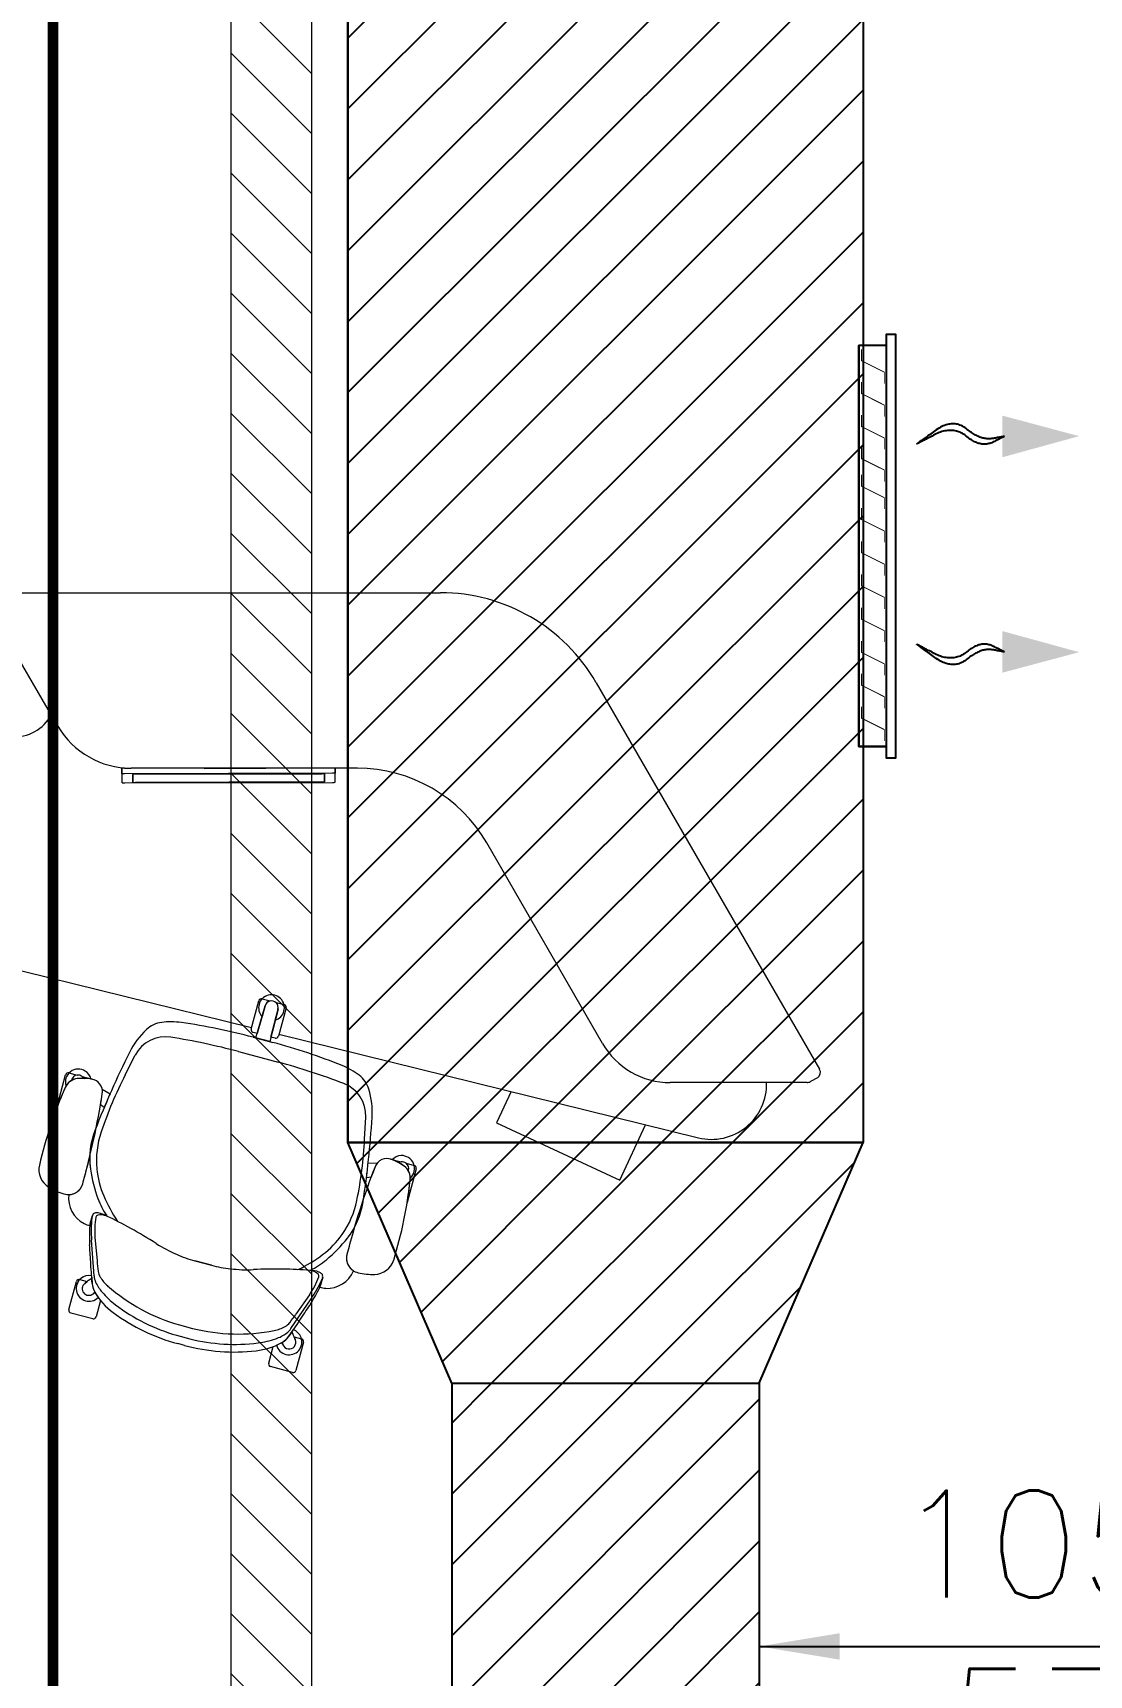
# Model space of a CAD drawing. Header units: millimetres. Extents: x -81374 to 485233, y -39075 to 157313.
# Drawn here: x 29678 to 31653, y -33797 to -30725 of the extents above; entities that cross this region are included whole.
import ezdxf
from ezdxf.enums import TextEntityAlignment as Align

# ---------------------------------------------------------------- set-up
doc = ezdxf.new("R2010")
doc.units = ezdxf.units.MM
doc.linetypes.add('HIDDEN', pattern=[0.375, 0.25, -0.125])
for name, color, linetype, lineweight in [('CB-AC CABLE TRAY', 213, 'Continuous', 15), ('DRAIN PIPE', 76, 'Continuous', 30), ('G-IMPT', 8, 'Continuous', 5), ('M HVAC GRILLE', 6, 'Continuous', 13)]:
    doc.layers.add(name, color=color, linetype=linetype, lineweight=lineweight)
for name, color, linetype in [('M-HVAC ELLIPTICAL DUCT', 6, 'Continuous'), ('M-HVAC-GRIL', 6, 'Continuous'), ('M-HVAC-INSULATION', 8, 'Continuous'), ('M-HVAC-SUPP', 4, 'Continuous'), ('M-HVAC-SUPPLY AIR DUCT', 4, 'Continuous'), ('M-HVAC-TEXT', 7, 'Continuous')]:
    doc.layers.add(name, color=color, linetype=linetype)
doc.styles.add('R', font='romans.shx')
doc.styles.add('ROMAND', font='romand__.ttf')
doc.styles.get("Standard").update_dxf_attribs({"font": 'arial.ttf'})
doc.dimstyles.new('Vayucon', dxfattribs={"dimtxt": 200, "dimasz": 150, "dimexe": 0, "dimexo": 0, "dimgap": 9e-05, "dimtad": 1, "dimdec": 0, "dimrnd": 5, "dimzin": 0, "dimdsep": 46, "dimtxsty": 'ROMAND', "dimcen": 90, "dimclre": 99, "dimclrt": 7, "dimadec": 0, "dimazin": 0, "dimtfac": 1, "dimtdec": 0, "dimtofl": 0, "dimtmove": 1, "dimatfit": 3, "dimfxl": 1, "dimtolj": 1, "dimtzin": 0, "dimarcsym": 0})
pattern_1 = [(45, (496839.4, -83091.07), (-66.29126, 66.29126), [])]

# ---------------------------------------------------------------- blocks, each defined once
blk = doc.blocks.new('floor plan 1')
at = {"layer": 'G-IMPT', "color": 8, "ltscale": 500}
for p, q in [((27986.4, -5901.6), (28000.6, -5848.6)), ((28006.8, -5845), (28047.9, -5856)), ((28051.5, -5862.3), (28043.2, -5893.3)), ((28208.9, -5895.6), (28221.2, -5898.8)), ((28009.9, -5926.9), (27972.2, -5982.6)), ((28003.9, -5911.6), (27990, -5907.8)), ((28001.7, -5905.9), (28003.9, -5911.6)), ((28007.9, -5921.4), (28005.7, -5924.7)), ((28013.7, -5912.8), (28007.9, -5921.4)), ((28025, -5896.9), (28026.6, -5901.1)), ((28218.4, -5933.9), (28193.8, -5927.3)), ((28223.6, -5914.5), (28199, -5907.9)), ((27975.2, -5990.2), (28000.7, -5953.8)), ((28365.9, -5979.8), (28374.2, -5948.7)), ((28380.4, -5945.1), (28421.5, -5956.1)), ((28425.1, -5962.4), (28410.9, -6015.3)), ((27954.6, -6008.2), (27950.6, -6023.2)), ((27950.6, -6023.2), (27954.6, -6008.2)), ((28379.8, -5992), (28376.3, -5994.8)), ((28382.3, -6021.7), (28381.6, -6011.4)), ((28404.7, -6018.9), (28390.7, -6015.2)), ((28395.5, -6011.4), (28390.8, -6015.2)), ((28189.7, -6053.8), (28158.7, -6045.5)), ((28158.7, -6045.5), (28189.7, -6053.8)), ((28377.9, -6025.5), (28382.7, -6092.5)), ((28382.6, -6025.7), (28382.3, -6021.7)), ((28376.3, -6097.7), (28372.4, -6053.4)), ((28381, -6138.6), (28385.1, -6123.6)), ((28385.1, -6123.6), (28381, -6138.6)), ((27775.7, -6226), (27792.7, -6162.5)), ((27395.4, -6204.5), (27347, -6308.3)), ((27625.6, -6311.9), (27395.4, -6204.5)), ((27794.8, -6236.4), (27779.3, -6232.2)), ((27860.2, -6209.9), (27868.7, -6209.2)), ((27803.8, -6238.8), (27810.2, -6238.2)), ((27823, -6243.9), (27803.8, -6238.8)), ((27865.5, -6236.6), (27848.2, -6237)), ((28032.3, -6477.3), (27248.3, -6283.9)), ((27872.2, -6281.4), (27870.1, -6322.6)), ((27598.4, -6370.3), (27625.6, -6311.9)), ((28359, -6340.6), (28366, -6345.4)), ((28448.2, -6338.2), (28431.2, -6401.6)), ((27045.1, -6387.1), (27300.9, -6387.2)), ((28362.8, -6374.9), (28348.1, -6366)), ((27439.1, -7134.8), (27021.7, -6411.9)), ((27025.9, -6396.2), (27038.7, -6388.8)), ((28319.9, -6401.4), (28301, -6438.1)), ((28400.4, -6398.6), (28381.2, -6393.5)), ((28400.4, -6398.6), (28395.2, -6394.9)), ((28424.9, -6405.2), (28409.5, -6401.1)), ((28107.7, -6445), (28034.1, -6425.3)), ((27427.4, -6460.2), (27643.8, -6835.1)), ((28019.1, -6526.6), (28033.3, -6473.6)), ((28034.1, -6524.3), (28049.4, -6463.6)), ((28047.3, -6472), (28034.1, -6524.3)), ((28047.3, -6472), (28034.1, -6524.3)), ((28039.6, -6470), (28047.3, -6472)), ((28080.8, -6472), (28044, -6462.1)), ((28049.4, -6463.6), (28075.3, -6470.5)), ((28075.3, -6470.5), (28058.2, -6530.8)), ((28058.2, -6530.8), (28072.9, -6478.9)), ((28072.9, -6478.9), (28058.2, -6530.8)), ((28072.9, -6478.9), (28080.7, -6481)), ((28039.2, -6504), (28034.1, -6524.3)), ((28058.2, -6530.8), (28064, -6510.6)), ((28084.2, -6487.2), (28070, -6540.2)), ((28803.5, -6667.6), (28083.5, -6490)), ((28037.8, -6536.9), (28022.7, -6532.8)), ((28063.8, -6543.8), (28048.7, -6539.8)), ((27927, -6948.7), (27927.1, -6965.4)), ((27927.1, -6965.4), (27927.1, -6974.9)), ((27927.1, -6974.9), (27927.1, -6965.4)), ((28320.7, -6947.3), (27932.1, -6948.5)), ((27932.1, -6965.6), (28320.8, -6964.5)), ((27947.3, -6949.7), (27947.4, -6964.3)), ((27947.4, -6964.2), (27947.3, -6949.7)), ((27950.7, -6964.5), (28301.5, -6963.5)), ((28300.4, -6948.5), (27952.4, -6949.5)), ((27952.4, -6949.5), (28300.4, -6948.5)), ((28300.4, -6963.5), (27952.4, -6964.5)), ((28304.2, -6964.5), (28305.5, -6963.3)), ((28305.5, -6963.3), (28305.5, -6948.6)), ((28305.5, -6948.7), (28305.5, -6963.2)), ((28325.8, -6964.2), (28325.8, -6947.6)), ((28325.9, -6974.6), (28325.8, -6964.2)), ((28325.8, -6964.2), (28325.9, -6974.6)), ((27885.8, -6974.9), (28308.3, -6974.9)), ((28056.9, -6974.2), (28172.2, -6973.8)), ((28320.8, -6974.8), (28308.3, -6974.9)), ((28445.4, -7053.7), (28575.1, -7275.9)), ((28566.6, -7303.2), (27730.5, -7303.1))]:
    blk.add_line(p, q, dxfattribs=at)
for centre, radius, start, end in [((30901.2, -15868.2), 12777.8, 49.90697, 259.60318), ((28005.5, -5849.9), 5.08, 75, 165), ((28046.6, -5860.9), 5.08, 345, 75), ((28013.6, -5902), 24.1, 14.4586, 201), ((28013.3, -5901.4), 12.5, 21, 201), ((28013.3, -5901.4), 12.5, 21, 201), ((28013.3, -5901.4), 12.5, 21, 201), ((28013.3, -5901.4), 12.5, 21, 201), ((28089.5, -6013.5), 128.8, 96.4192, 119.5808), ((28089.5, -6013.5), 128.8, 111.0908, 119.2527), ((28089.5, -6013.5), 128.8, 114.1181, 119.2527), ((28115.5, -6244.3), 361.1, 75, 96.4192), ((27991.3, -5902.9), 5.08, 165, 255), ((28013.6, -5902), 24.1, 201, 251.0293), ((28214.4, -5824.2), 227.8, 201, 203.4966), ((28214.4, -5824.2), 227.8, 201, 203.4966), ((28214.4, -5824.2), 227.8, 201, 202.5383), ((27912.3, -5955.6), 101.6, 19.6461, 23.4966), ((27912.3, -5955.6), 101.6, 19.6461, 23.4966), ((28037.2, -5945.4), 33, 125.4424, 145.8994), ((28043.8, -5932.9), 36.1, 118.4132, 146.1909), ((28043.8, -5932.9), 36.1, 119.5808, 146.1909), ((28066.2, -5986.1), 83, 109.6776, 125.4424), ((28054.7, -5991.6), 69.6, 101.1389, 119.1013), ((27812.3, -5978.6), 227.8, 19.8718, 21), ((27812.3, -5978.6), 227.8, 19.8704, 21), ((27812.3, -5978.6), 227.8, 19.8718, 21), ((28090.1, -6053), 154, 97.0691, 109.6776), ((28108.5, -6264.8), 348, 75.8024, 101.1389), ((28114.2, -6246.8), 349.3, 75.9405, 97.0691), ((28127.7, -6247.6), 361.1, 53.5808, 75), ((28127.6, -6250.4), 349.3, 52.9309, 74.0595), ((28339.7, -6191.2), 413.9, 142.2939, 145), ((28034.4, -5955.2), 28, 119.1013, 142.2939), ((28123.6, -6268.8), 348, 48.8611, 74.1976), ((28265.7, -6060.7), 128.8, 30.4192, 53.5808), ((28379.1, -5950), 5.08, 75, 165), ((28420.2, -5961.1), 5.08, 345, 75), ((28181.2, -6124.1), 252.4, 145.8994, 155.2665), ((28194.4, -6117.2), 263.8, 146.8525, 154.5711), ((28245.3, -6094.6), 154, 40.3224, 52.9309), ((28265.7, -6060.7), 128.8, 30.7473, 38.9092), ((28387.2, -6002.1), 24.1, 309, 135.5414), ((28265.7, -6060.7), 128.8, 30.7473, 35.8819), ((27942.8, -6056.9), 54.7, 87.9665, 156.1429), ((27943.9, -6027.5), 25.2, 62.0335, 87.9665), ((27979.2, -6014.8), 25.4, 154.5711, 165), ((27979.2, -6014.8), 25.4, 157.7323, 165), ((28114.7, -6084.9), 168.6, 145.8443, 158.6449), ((28306.7, -6059.1), 69.6, 30.8987, 48.8611), ((28299.5, -6048.6), 83, 24.5576, 40.3224), ((28345, -6027.8), 33, 4.1006, 24.5576), ((28523.1, -6169), 227.8, 129, 130.1282), ((28523.1, -6169), 227.8, 129, 130.1296), ((28523.1, -6169), 227.8, 129, 130.1282), ((28345.5, -6013.8), 36.1, 3.8091, 31.5868), ((28345.5, -6013.8), 36.1, 3.8091, 30.4192), ((28387.6, -6001.7), 12.5, 309, 129), ((28387.6, -6001.7), 12.5, 309, 129), ((28387.6, -6001.7), 12.5, 309, 129), ((28387.6, -6001.7), 12.5, 309, 129), ((28448.1, -6099.1), 101.6, 126.5034, 130.3539), ((28448.1, -6099.1), 101.6, 126.5034, 130.3539), ((28252.1, -5834.4), 227.8, 306.5034, 309), ((28252.1, -5834.4), 227.8, 306.5034, 309), ((28252.1, -5834.4), 227.8, 307.4617, 309), ((28406, -6014), 5.08, 255, 345), ((27854.2, -6066.4), 38.1, 91.1548, 162.9986), ((27856, -6158.6), 130.3, 77.4636, 91.1548), ((27878.2, -6058.7), 27.9, 345.5985, 77.4636), ((27878.2, -6058.7), 27.9, 345.5985, 58.659), ((28050.9, -6186.2), 168.9, 117.0024, 129.44), ((28050.9, -6186.2), 168.9, 117.0024, 129.44), ((27956.8, -6024.9), 6.35, 165, 222.5074), ((27956.8, -6024.9), 6.35, 165, 222.5074), ((28127.7, -6303.5), 296.7, 116.1806, 126.6169), ((27962.2, -6019.9), 13.7, 222.5074, 249.738), ((27962.2, -6019.9), 13.7, 222.5074, 249.738), ((27973.9, -5988.3), 47.4, 249.738, 270.4147), ((27973.9, -5988.3), 47.4, 249.738, 270.4147), ((27978.7, -6004.1), 31.9, 247.2305, 261.8357), ((28039, -5250.4), 788, 265.2794, 268.9741), ((28039, -5250.4), 788, 265.2794, 268.9741), ((28039, -5250.4), 788, 268.9741, 272.9921), ((28039, -5250.4), 788, 268.9741, 272.9921), ((28092.4, -6271.7), 234.7, 82.5679, 92.9921), ((28092.4, -6271.7), 234.7, 82.5679, 92.9921), ((28101.3, -6259.8), 221.9, 75, 84.4374), ((28101.3, -6259.8), 221.9, 75, 84.4374), ((28342.4, -6037.8), 28, 7.7061, 30.8987), ((27960.1, -6089.5), 413.9, 5, 7.7061), ((28387.2, -6002.1), 24.1, 258.9707, 309), ((28597.6, -6293.7), 815.5, 162.9986, 173.7608), ((26478.9, -5699.4), 1472.6, 338.8967, 345.5985), ((26478.9, -5699.4), 1472.6, 343.5908, 345.5985), ((28105.9, -6253.1), 255.5, 129.44, 142.0972), ((28105.9, -6253.1), 255.5, 129.44, 142.0972), ((28049.2, -6197.9), 165.1, 126.6169, 144.9269), ((28132.3, -6268.1), 221.9, 65.5626, 75), ((28132.3, -6268.1), 221.9, 65.5626, 75), ((28134, -6282.9), 234.7, 57.0079, 67.4321), ((28134, -6282.9), 234.7, 57.0079, 67.4321), ((28020.3, -6186.4), 147, 142.0972, 171.3247), ((28052.9, -6200.4), 169.6, 144.9269, 168.4996), ((28020.3, -6186.4), 147, 142.0972, 151.0941), ((28690.9, -5425), 788, 237.0079, 241.0259), ((28690.9, -5425), 788, 237.0079, 241.0259), ((28208.1, -6109.9), 168.6, 351.3551, 4.1557), ((28130.9, -6110.6), 252.4, 354.7335, 4.1006), ((28122.9, -6098), 263.8, 355.4289, 3.1475), ((28690.9, -5425), 788, 241.0259, 244.7205), ((28690.9, -5425), 788, 241.0259, 244.7205), ((28087.6, -6292.7), 296.7, 23.3831, 33.8194), ((28378.4, -6096.7), 47.4, 239.5853, 260.262), ((28212.7, -6229.6), 168.9, 20.56, 32.9976), ((28378.4, -6096.7), 47.4, 239.5853, 260.262), ((28212.7, -6229.6), 168.9, 20.56, 32.9976), ((28366.3, -6107.9), 31.9, 248.1643, 262.7695), ((28374.9, -6136.9), 6.35, 287.4926, 345), ((28374.9, -6136.9), 6.35, 287.4926, 345), ((28360.5, -6117), 25.4, 345, 355.4289), ((28360.5, -6117), 25.4, 345, 352.2677), ((28384.8, -6145.6), 25.2, 62.0335, 87.9665), ((28371, -6171.7), 54.7, 353.8571, 62.0335), ((28597.6, -6293.7), 815.5, 170.7419, 173.7608), ((29595.4, -6426.8), 1740.3, 171.3247, 176.551), ((28640, -6319.9), 768.8, 168.4996, 177.1288), ((28372.7, -6129.9), 13.7, 260.262, 287.4926), ((28372.7, -6129.9), 13.7, 260.262, 287.4926), ((28131.6, -6260), 255.5, 7.9027, 20.56), ((28131.6, -6260), 255.5, 7.9027, 20.56), ((28208.4, -6240.5), 165.1, 5.0731, 23.3831), ((29817.5, -6593.9), 1472.6, 164.4015, 171.1033), ((29817.5, -6593.9), 1472.6, 164.4015, 166.4092), ((28426, -6205.4), 27.9, 91.341, 164.4015), ((28426, -6205.4), 27.9, 72.5364, 164.4015), ((28395.3, -6303.1), 130.3, 58.8452, 72.5364), ((28443, -6224.2), 38.1, 347.0014, 58.8452), ((27780.6, -6227.3), 5.08, 165, 255), ((27802.9, -6226.4), 24.1, 132.0739, 273), ((27814.7, -6208.1), 27.9, 173.7608, 234.0003), ((27814.7, -6208.1), 27.9, 173.7608, 234.0003), ((27814.7, -6208.1), 27.9, 180.7383, 234.0003), ((27802.3, -6226.4), 12.5, 160.2466, 232.8853), ((27858, -6148.5), 101.6, 234.0003, 248.2727), ((27858, -6148.5), 101.6, 234.0003, 249.8474), ((27858, -6148.5), 101.6, 234.0003, 249.0669), ((27830.3, -6220.9), 24.1, 249.0669, 338.8967), ((27830.3, -6220.9), 24.1, 317.9991, 338.8967), ((26478.9, -5699.4), 1472.6, 338.8967, 339.7148), ((29595.4, -6426.8), 1740.3, 172.8197, 173.7287), ((28203.9, -6240.9), 169.6, 341.5004, 5.0731), ((28239.1, -6245.1), 147, 338.6753, 7.9027), ((28239.1, -6245.1), 147, 358.9059, 7.9027), ((27685.5, -6049.3), 815.5, 336.2392, 347.0014), ((27802.3, -6226.4), 12.5, 232.8853, 277.1147), ((27802.3, -6226.4), 12.5, 232.8853, 277.1147), ((27802.9, -6226.4), 24.1, 273, 316.567), ((27223.7, -6383.8), 102.9, 76.1407, 181.8956), ((27635.6, -6050.8), 768.8, 332.8712, 341.5004), ((28009.4, -6331.2), 151.5, 176.551, 196.7005), ((27933.6, -6325.8), 63.5, 177.1288, 248.9255), ((26754.9, -5665.6), 1740.3, 333.449, 338.6753), ((26754.9, -5665.6), 1740.3, 336.2713, 337.1803), ((29817.5, -6593.9), 1472.6, 170.2852, 171.1033), ((27685.5, -6049.3), 815.5, 336.2392, 339.2581), ((27045.1, -6399.8), 12.7, 89.9949, 119.9949), ((27300.9, -6533.2), 146.1, 29.9949, 89.9949), ((27913, -6360.1), 50.8, 196.7005, 232.9873), ((28351.1, -5242.4), 1224.6, 248.9255, 255), ((28386.4, -6369.9), 24.1, 171.1033, 192.0009), ((28386.4, -6369.9), 24.1, 171.1033, 260.9331), ((28407.4, -6388.3), 24.1, 237, 17.9261), ((28406.3, -6366.7), 27.9, 275.9997, 336.2392), ((28406.3, -6366.7), 27.9, 275.9997, 336.2392), ((28406.3, -6366.7), 27.9, 275.9997, 329.2617), ((27031.6, -6406.1), 11.4, 119.9949, 209.9949), ((27967, -6288.5), 140.5, 232.9873, 247.9765), ((28332.8, -5384), 1116.2, 247.9765, 255), ((28398.6, -6293.4), 101.6, 260.1526, 275.9997), ((28398.6, -6293.4), 101.6, 260.9331, 275.9997), ((28398.6, -6293.4), 101.6, 261.7273, 275.9997), ((28407.4, -6388.3), 24.1, 193.433, 237), ((28407.9, -6388.7), 12.5, 232.8853, 277.1147), ((28407.9, -6388.7), 12.5, 232.8853, 277.1147), ((28407.9, -6388.7), 12.5, 277.1147, 349.7534), ((28426.2, -6400.3), 5.08, 255, 345), ((28424.7, -5262.1), 1224.6, 255, 261.0745), ((28244.5, -6409.2), 63.5, 261.0745, 332.8712), ((28176.2, -6375.8), 151.5, 313.2995, 333.449), ((28038.2, -6474.9), 5.08, 75, 165), ((28369.7, -5393.8), 1116.2, 255, 262.0235), ((28046.3, -6527), 24.1, 107.1064, 165), ((28046.3, -6527), 24.1, 345, 42.8936), ((28079.3, -6485.9), 5.08, 345, 75), ((28234.3, -6360.1), 140.5, 262.0235, 277.0127), ((28245.2, -6449.1), 50.8, 277.0127, 313.2995), ((28024, -6527.9), 5.08, 165, 255), ((28046.3, -6527), 24.1, 165, 345), ((28046.2, -6527.5), 12.5, 165, 345), ((28046.2, -6527.5), 12.5, 165, 345), ((28046.2, -6527.5), 12.5, 165, 228.2873), ((28046.5, -6527.4), 12.8, 165.8477, 227.4396), ((28046.2, -6527.5), 12.5, 281.7127, 345), ((28045.9, -6527.3), 12.8, 282.5604, 344.1523), ((28065.1, -6538.9), 5.08, 255, 345), ((27885.8, -6695.5), 279.4, 209.9949, 269.9949), ((28308.3, -7133.7), 158.8, 30.2581, 89.9949), ((28528, -7113.3), 80.1, 86.9595, 151.5536), ((27730.6, -6966.6), 336.5, 209.9949, 269.9949)]:
    blk.add_arc(centre, radius, start, end, dxfattribs=at)
for centre, major_axis, ratio, start_param, end_param in [((28119.3, -6021.6), (-161.8, -3.4), 0.166302, 6.227475, 6.61322), ((28235.8, -6052.8), (138.4, -83.9), 0.166302, 5.953151, 6.338896), ((27932.1, -6965.3), (5.08, 0.01), 0.052336, 3.141593, 4.712389), ((27932.1, -6948.7), (5.08, 0.01), 0.052336, 1.570796, 2.879793), ((27950.6, -6949.6), (3.27, 0.01), 0.052336, 2.356194, 3.141593), ((27952.4, -6964.2), (5.08, 0.01), 0.052336, 3.141593, 3.665191), ((27950.7, -6964.3), (3.31, 0.01), 0.052336, 3.141593, 4.712389), ((27952.4, -6949.7), (5.08, 0.01), 0.052336, 1.570796, 2.879793), ((28300.4, -6948.7), (-5.08, -0.01), 0.052336, 3.141593, 4.712389), ((28301.5, -6963.3), (3.96, 0.01), 0.052336, 4.712389, 6.283185), ((28302.1, -6948.6), (-3.42, -0.01), 0.052336, 3.141593, 3.926991), ((28320.7, -6947.6), (5.08, 0.01), 0.052336, 0.261799, 1.570796), ((28320.8, -6964.2), (-5.08, -0.01), 0.052336, 1.570796, 3.141593), ((28320.8, -6974.6), (-5.08, -0.01), 0.052336, 1.570796, 3.141593)]:
    blk.add_ellipse(centre, major_axis=major_axis, ratio=ratio, start_param=start_param, end_param=end_param, dxfattribs=at)
for points in [[(27973.6, -5972.9), (27978.7, -5965.3), (27990.4, -5947.6), (28005.4, -5925.2), (28013.7, -5912.8)], [(28381.6, -6011.4), (28382.6, -6026.3), (28384.4, -6053.2), (28385.7, -6074.4), (28386.3, -6083.5)]]:
    blk.add_open_spline(points, degree=3, dxfattribs=at)
for rotation, p in [(359.9992, (39680.6, -4989.6, 0)), (359.9992, (35886.7, -10139.3, 0)), (270.0008, (28873.3, -20643.5, 0)), (359.9992, (11975.3, -26935.4, 0)), (359.9992, (15267.6, -26935.4, 0)), (359.9992, (26686.3, -26987.7, 0)), (270.0008, (15861.1, -28615, 0)), (89.9992, (23697.8, -33300.6, 0)), (89.9992, (23597.9, -35337.7, 0)), (89.9992, (23597.9, -37388.3, 0)), (359.9992, (13750.4, -37781.5, 0)), (89.9992, (23697.8, -40746.8, 0)), (89.9992, (23597.8, -44302.5, 0)), (89.9992, (23597.8, -46399.1, 0)), (89.9992, (23697.8, -48339.8, 0)), (89.9992, (23697.8, -54280, 0)), (359.9992, (27418.1, -55702.4, 0)), (89.9992, (9671.9, -65856.5, 0)), (359.9992, (4684.1, -67403.4, 0)), (359.9992, (8737.2, -67403.4, 0))]:
    blk.add_attdef('PARTITIONTYPE', text='', height=200, rotation=rotation, dxfattribs=at).set_placement(p, align=Align.MIDDLE_CENTER)
blk = doc.blocks.new('RAAAA')
at = {"linetype": 'Continuous', "ltscale": 1000}
for points in [[(363.4, 0, 0), (363.4, 0, 0), (363.7, -0.1, 0), (364.2, -0.1, 0), (364.8, -0.3, 0), (365.6, -0.4, 0), (366.7, -0.6, 0), (367.9, -0.8, 0), (369.2, -1, 0), (370.8, -1.3, 0), (372.5, -1.6, 0), (374.5, -1.9, 0), (376.6, -2.3, 0), (378.9, -2.7, 0), (381.4, -3.1, 0), (384, -3.6, 0), (386.9, -4.1, 0), (389.9, -4.6, 0), (393.2, -5.2, 0), (396.6, -5.8, 0), (400.1, -6.4, 0), (403.9, -7, 0), (407.9, -7.7, 0), (412, -8.4, 0), (416.3, -9.2, 0), (420.8, -10, 0), (420.8, -10, 0), (425.5, -10.6, 0), (430.1, -11.1, 0), (434.8, -11.4, 0), (439.5, -11.5, 0), (444.2, -11.3, 0), (449, -10.9, 0), (453.8, -10.4, 0), (458.7, -9.6, 0), (463.6, -8.6, 0), (468.5, -7.4, 0), (473.4, -5.9, 0), (478.4, -4.3, 0), (483.4, -2.5, 0), (488.4, -0.4, 0), (493.5, 1.9, 0), (498.6, 4.3, 0), (503.8, 7, 0), (508.9, 9.9, 0), (514.1, 13, 0), (519.4, 16.3, 0), (524.6, 19.9, 0), (529.9, 23.6, 0), (535.3, 27.6, 0), (540.6, 31.7, 0), (546.1, 36.1, 0), (546.1, 36.1, 0), (551.5, 40.4, 0), (557, 44.3, 0), (562.6, 47.8, 0), (568.3, 51, 0), (574, 53.7, 0), (579.8, 56.1, 0), (585.6, 58.1, 0), (591.5, 59.7, 0), (597.5, 60.9, 0), (603.6, 61.8, 0), (609.7, 62.2, 0), (615.9, 62.3, 0), (622.1, 62, 0), (628.4, 61.3, 0), (634.8, 60.2, 0), (641.3, 58.7, 0), (647.8, 56.9, 0), (654.4, 54.7, 0), (661, 52, 0), (667.8, 49.1, 0), (674.5, 45.7, 0), (681.4, 41.9, 0), (688.3, 37.8, 0), (695.3, 33.2, 0), (702.3, 28.3, 0), (702.3, 28.3, 0), (709.3, 23.3, 0), (716, 18.5, 0), (722.3, 13.9, 0), (728.4, 9.5, 0), (734.2, 5.3, 0), (739.8, 1.4, 0), (745, -2.4, 0), (750, -6, 0), (754.6, -9.4, 0), (759, -12.5, 0), (763.1, -15.5, 0), (767, -18.3, 0), (770.5, -20.8, 0), (773.8, -23.2, 0), (776.7, -25.3, 0), (779.4, -27.2, 0), (781.8, -29, 0), (784, -30.5, 0), (785.8, -31.8, 0), (787.4, -33, 0), (788.6, -33.9, 0), (789.6, -34.6, 0), (790.3, -35.1, 0), (790.8, -35.4, 0), (790.9, -35.5, 0)], [(363.4, 0, 0), (363.4, 0, 0), (363.7, -0.2, 0), (364.2, -0.4, 0), (364.8, -0.7, 0), (365.6, -1.1, 0), (366.7, -1.6, 0), (367.9, -2.2, 0), (369.2, -2.9, 0), (370.8, -3.7, 0), (372.5, -4.5, 0), (374.5, -5.5, 0), (376.6, -6.5, 0), (378.9, -7.6, 0), (381.4, -8.8, 0), (384, -10.1, 0), (386.9, -11.5, 0), (389.9, -13, 0), (393.2, -14.6, 0), (396.6, -16.3, 0), (400.1, -18, 0), (403.9, -19.9, 0), (407.9, -21.8, 0), (412, -23.9, 0), (416.3, -26, 0), (420.8, -28.2, 0), (420.8, -28.2, 0), (425.5, -30.3, 0), (430.1, -32.2, 0), (434.8, -33.7, 0), (439.5, -35, 0), (444.2, -36.1, 0), (449, -36.9, 0), (453.8, -37.4, 0), (458.7, -37.6, 0), (463.6, -37.6, 0), (468.5, -37.3, 0), (473.4, -36.7, 0), (478.4, -35.8, 0), (483.4, -34.7, 0), (488.4, -33.3, 0), (493.5, -31.7, 0), (498.6, -29.8, 0), (503.8, -27.6, 0), (508.9, -25.1, 0), (514.1, -22.4, 0), (519.4, -19.4, 0), (524.6, -16.1, 0), (529.9, -12.6, 0), (535.3, -8.8, 0), (540.6, -4.7, 0), (546.1, -0.3, 0), (546.1, -0.3, 0), (551.5, 4, 0), (557, 8, 0), (562.6, 11.6, 0), (568.3, 15, 0), (574, 18, 0), (579.8, 20.7, 0), (585.6, 23.1, 0), (591.5, 25.1, 0), (597.5, 26.8, 0), (603.6, 28.2, 0), (609.7, 29.3, 0), (615.9, 30, 0), (622.1, 30.5, 0), (628.4, 30.5, 0), (634.8, 30.3, 0), (641.3, 29.8, 0), (647.8, 28.9, 0), (654.4, 27.7, 0), (661, 26.1, 0), (667.8, 24.3, 0), (674.5, 22.1, 0), (681.4, 19.6, 0), (688.3, 16.7, 0), (695.3, 13.6, 0), (702.3, 10.1, 0), (702.3, 10.1, 0), (709.3, 6.5, 0), (716, 3.1, 0), (722.3, -0.2, 0), (728.4, -3.3, 0), (734.2, -6.3, 0), (739.8, -9.2, 0), (745, -11.9, 0), (750, -14.4, 0), (754.6, -16.8, 0), (759, -19.1, 0), (763.1, -21.2, 0), (767, -23.2, 0), (770.5, -25, 0), (773.8, -26.7, 0), (776.7, -28.2, 0), (779.4, -29.6, 0), (781.8, -30.8, 0), (784, -31.9, 0), (785.8, -32.9, 0), (787.4, -33.7, 0), (788.6, -34.3, 0), (789.6, -34.9, 0), (790.3, -35.2, 0), (790.8, -35.4, 0), (790.9, -35.5, 0)]]:
    blk.add_polyline3d(points, dxfattribs=at)
blk.add_solid([(373.4, 101.3), (0, 0), (373.4, -101.3)], dxfattribs=at)
blk = doc.blocks.new('zw$77DE')
at = {"layer": 'M-HVAC-GRIL', "linetype": 'ByBlock'}
blk.add_lwpolyline([(0, 750), (0, 771.4), (-17.1, 771.4), (-17.1, -21.4), (0, -21.4), (0, 0), (0, 750), (51.4, 750), (51.4, 0), (0, 0), (51.4, 0), (51.4, 750), (51.4, 750)], dxfattribs=at)
at = {"layer": 'M-HVAC-GRIL', "lineweight": 0, "const_width": 1.71}
for points in [[(3.9, 678.6), (3.9, 700.1), (46.7, 721.5), (46.7, 742.9)], [(3.9, 617.2), (3.9, 638.6), (46.7, 660.1), (46.7, 681.5)], [(3.9, 555.8), (3.9, 577.2), (46.7, 598.6), (46.7, 620.1)], [(3.9, 495.6), (3.9, 517.1), (46.7, 538.5), (46.7, 559.9)], [(3.9, 444), (3.9, 465.4), (46.7, 486.8), (46.7, 508.3)], [(3.9, 381.8), (3.9, 403.2), (46.7, 424.7), (46.7, 446.1)], [(3.9, 319.7), (3.9, 341.1), (46.7, 362.5), (46.7, 384)], [(3.9, 257.5), (3.9, 279), (46.7, 300.4), (46.7, 321.8)], [(3.9, 195.4), (3.9, 216.8), (46.7, 238.2), (46.7, 259.7)], [(3.9, 133.2), (3.9, 154.7), (46.7, 176.1), (46.7, 197.5)], [(3.9, 71.8), (3.9, 93.2), (46.7, 114.7), (46.7, 136.1)], [(3.9, 10.4), (3.9, 31.8), (46.7, 53.2), (46.7, 74.7)]]:
    blk.add_lwpolyline(points, dxfattribs=at)
at = {"layer": 'M-HVAC-SUPP'}
for p, xscale, yscale, zscale, rotation in [((-360.3, 580.5), 0.3839999997941416, 0.3839999997941416, 0.3839999997941416, 359.7971218112731), ((-360.3, 176.5), -0.3839999997941415, 0.3839999997941436, 0.3839999997941436, 180.2028781887378)]:
    blk.add_blockref('RAAAA', p, dxfattribs=dict(at, xscale=xscale, yscale=yscale, zscale=zscale, rotation=rotation))
blk = doc.blocks.new('jyfhg')
at = {"layer": 'M HVAC GRILLE', "color": 7}
blk.add_blockref('zw$77DE', (-100, -700), dxfattribs=at)
blk = doc.blocks.new('*U140')
at = {"layer": 'CB-AC CABLE TRAY', "true_color": 0xa953a0}
h = blk.add_hatch(dxfattribs=at)
h.set_pattern_fill('ANSI31', color=215, scale=25)
h.set_pattern_definition([(45, (-882062.09, 1102758.81), (-56.1266008, 56.1266008), [])])
h.paths.add_polyline_path([(-88704.9, -150.4), (-88704.9, -0.4), (-65997.8, -0.4), (-65997.8, -150.4)])
at = {"layer": 'CB-AC CABLE TRAY', "color": 215, "true_color": 0xa953a0}
blk.add_lwpolyline([(-88704.9, -150.4), (-88704.9, -0.4), (-65997.8, -0.4), (-65997.8, -150.4)], close=True, dxfattribs=at)

msp = doc.modelspace()

# ---------------------------------------------------------------- hatches: boundary and pattern name
at = {"layer": 'M-HVAC-INSULATION'}
h = msp.add_hatch(dxfattribs=at)
h.set_pattern_fill('ANSI31', color=26, scale=750, angle=360, style=0)
h.set_pattern_definition(pattern_1)
h.paths.add_polyline_path([(30267.4, -17181.2), (31230.4, -17181.2), (31230.4, -32800.7), (30267.4, -32800.7)])
h = msp.add_hatch(dxfattribs=at)
h.set_pattern_fill('ANSI31', color=26, scale=750, angle=360, style=0)
h.set_pattern_definition(pattern_1)
h.paths.add_polyline_path([(30267.4, -32800.7), (31230.4, -32800.7), (31036.4, -33250.7), (30461.4, -33250.7)])
h = msp.add_hatch(dxfattribs=at)
h.set_pattern_fill('ANSI31', color=26, scale=750, angle=360, style=0)
h.set_pattern_definition(pattern_1)
h.paths.add_polyline_path([(31036.4, -33250.7), (30461.4, -33250.7), (30461.4, -35429.8), (31036.4, -35429.8)])

# ---------------------------------------------------------------- linework, layer by layer
at = {"layer": 'DRAIN PIPE', "color": 76, "linetype": 'Continuous', "const_width": 20}
msp.add_lwpolyline([(21436.6, -35823.6), (21436.6, -35771.5), (29716.3, -35771.5), (29716.3, -9830.9)], dxfattribs=at)
at = {"layer": 'M-HVAC ELLIPTICAL DUCT', "linetype": 'Continuous'}
for p, q in [((30267.4, -14181.2), (30267.4, -32800.7)), ((31230.4, -14181.2), (31230.4, -32800.7)), ((30267.4, -32800.7), (31230.4, -32800.7)), ((30461.4, -33250.7), (30267.4, -32800.7)), ((31036.4, -33250.7), (31230.4, -32800.7)), ((30461.4, -33250.7), (31036.4, -33250.7)), ((30461.4, -33250.7), (30461.4, -35429.8)), ((31036.4, -33250.7), (31036.4, -35429.8))]:
    msp.add_line(p, q, dxfattribs=at)
at = {"layer": 'M-HVAC ELLIPTICAL DUCT', "color": 6, "linetype": 'Continuous'}
msp.add_lwpolyline([(30267.4, -17181.2), (31230.4, -17181.2), (31230.4, -32800.7), (30267.4, -32800.7)], close=True, dxfattribs=at)

# ---------------------------------------------------------------- block references
at = {"linetype": 'Continuous', "rotation": 180}
msp.add_blockref('floor plan 1', (58170.8, -39075.4), dxfattribs=at)
at = {"layer": 'CB-AC CABLE TRAY', "color": 4, "linetype": 'HIDDEN', "rotation": 269.9997198436913}
msp.add_blockref('*U140', (30199.5, -101795.5), dxfattribs=at)
at = {"layer": 'M HVAC GRILLE', "color": 0, "xscale": -1}
msp.add_blockref('jyfhg', (31173.9, -31360), dxfattribs=at)

# ---------------------------------------------------------------- texts
at = {"layer": 'M-HVAC-TEXT', "color": 7, "insert": (31973.7, -33451.2, 0), "char_height": 200, "width": 13359.771, "attachment_point": 2, "style": 'R'}
msp.add_mtext('1050 CFM\\P575x250', dxfattribs=at)

# ---------------------------------------------------------------- leaders
at = {"layer": 'M-HVAC-SUPPLY AIR DUCT', "color": 0, "linetype": 'Continuous'}
msp.add_leader([(31036.4, -33742.8), (32706.7, -33742.8)], dimstyle='Vayucon', dxfattribs=at)

doc.saveas('drawing.dxf')
